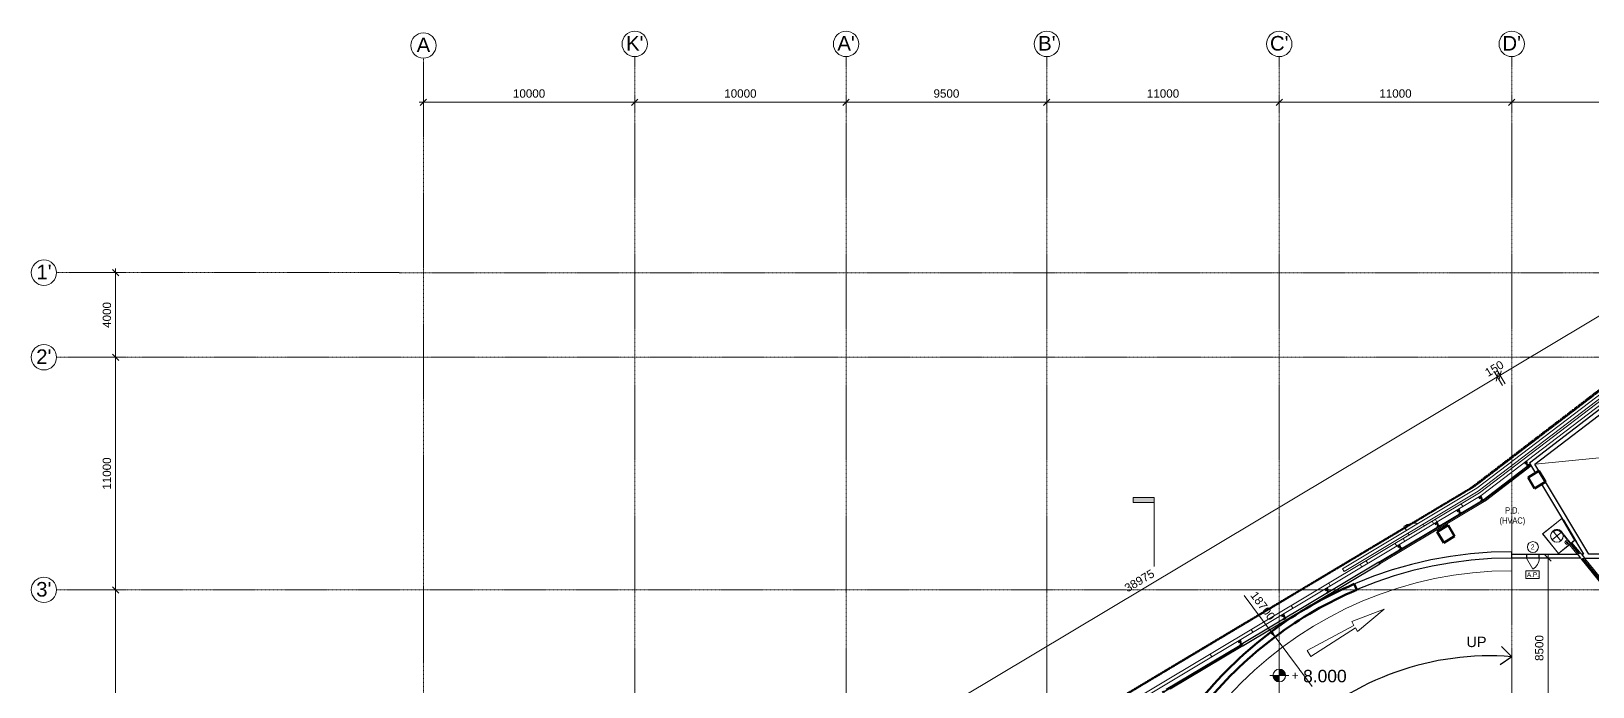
# Model space of a CAD drawing. Header units: millimetres. Extents: x -11708 to 484395, y -10237143 to 211873.
# Drawn here: x -11708 to 62188, y 180874 to 211873 of the extents above; entities that cross this region are included whole.
import ezdxf

# ---------------------------------------------------------------- set-up
doc = ezdxf.new("R2010")
doc.units = ezdxf.units.MM
for name, pattern in [('Double dash', [24.5, 10, -3, 2, -3, 2, -4.5]), ('Double dash_2_', [42.8625, 15.875, -4.7625, 6.35, -4.7625, 6.35, -4.7625]), ('Grid Line', [21, 12, -3, 3, -3]), ('Overhead', [1.8, 1.2, -0.6])]:
    doc.linetypes.add(name, pattern=pattern)
for name, color, linetype, lineweight in [('0-1', 7, 'Continuous', 5), ('0-3', 7, 'Double dash_2_', 50), ('20141121 TRAFFIC MARK LG_dwg-1', 7, 'Continuous', 9), ('A-770-ME_FFE_SA', 91, 'Continuous', 5), ('A-770-MH_FFE_SA', 91, 'Overhead', 5), ('A-ANNO-DIMS', 7, 'Continuous', 9), ('A-ANNO-NOTE', 7, 'Continuous', 5), ('A-DETL', 102, 'Continuous', 5), ('A-DETL-7', 102, 'Continuous', 30), ('A-DOOR', 7, 'Continuous', 5), ('A-DOOR-FRAM', 7, 'Continuous', 5), ('A-FLOR', 7, 'Continuous', 18), ('A-GENM', 7, 'Continuous', 5), ('A-GENM-1', 7, 'Continuous', 18), ('A-GLAZ-CURT', 7, 'Continuous', 5), ('C-PROP-LINE', 7, 'Double dash', 70), ('C-PROP-LINE-1', 7, 'Double dash_2_', 50), ('Dims-M_ANCILLARYBUILDING1-F_dwg-1', 7, 'Continuous', 9), ('G-ANNO-TEXT', 7, 'Continuous', 5), ('I-WALL-3', 7, 'Continuous', 30), ('OAP280_C', 210, 'Continuous', 50), ('OAP280_W', 210, 'Continuous', 50), ('OAP832', 7, 'Continuous', 9), ('Q-SPCQ', 7, 'Continuous', 5), ('S-COLS-3', 7, 'Continuous', 35), ('S-COLS-SYMB', 7, 'Continuous', 40), ('S-GRID-1', 7, 'Grid Line', 5), ('S-GRID-IDEN', 7, 'Continuous', 5)]:
    doc.layers.add(name, color=color, linetype=linetype, lineweight=lineweight)
doc.layers.add('A-WALL-PATT-1', color=7, linetype='Continuous', lineweight=9, true_color=0x009369)
doc.styles.add('Arial', font='arial.ttf', dxfattribs={"height": 491.766467})
doc.styles.add('Arial Narrow_1', font='ARIALN.TTF', dxfattribs={"height": 294.984802})
doc.styles.add('Arial_1', font='arial.ttf', dxfattribs={"height": 393.413174})
doc.styles.add('Arial_12', font='arial.ttf', dxfattribs={"height": 590.11976})
doc.styles.add('Arial_3', font='arial.ttf', dxfattribs={"height": 688.473054})
doc.styles.add('Arial_5', font='arial.ttf', dxfattribs={"height": 1.18024})
doc.styles.add('Arial_7', font='arial.ttf', dxfattribs={"height": 1.967066})
doc.styles.add('Arial_9', font='arial.ttf', dxfattribs={"width": 0.8, "height": 393.413174})

# ---------------------------------------------------------------- blocks, each defined once
blk = doc.blocks.new('Family - ___-1112717-LG_F PLAN')
at = {"layer": 'C-PROP-LINE'}
for p, q in [((75195, 204615), (56424, 190270)), ((56424, 190270), (27494, 172990))]:
    blk.add_line(p, q, dxfattribs=at)
blk = doc.blocks.new('20141121 TRAFFIC MARK LG_dwg-5817370-LG_F PLAN')
at = {"layer": 'OAP832', "flags": 128}
blk.add_lwpolyline([(851345087, 842979550), (851344917, 842979837), (851347127, 842981028), (851347021, 842981207), (851348548, 842981798), (851347297, 842980741), (851347191, 842980920)], close=True, dxfattribs=at)
blk = doc.blocks.new('Grid - 3mm-2917264-LG_F PLAN')
at = {"layer": 'S-GRID-IDEN'}
blk.add_circle((0, 0), 3, dxfattribs=at)
blk = doc.blocks.new('ARC_Fake spot Elevation - FFL-1134181-LG_F PLAN')
at = {"layer": 'A-ANNO-NOTE'}
h = blk.add_hatch(color=256, dxfattribs=at)
edge = h.paths.add_edge_path(flags=0)
edge.add_arc((0, 0), 1.5, 180, 270, ccw=False)
edge.add_line((-1.5, 0), (0, 0))
edge.add_line((0, 0), (0, -1.5))
h = blk.add_hatch(color=256, dxfattribs=at)
edge = h.paths.add_edge_path(flags=0)
edge.add_arc((0, 0), 1.5, 0, 90, ccw=False)
edge.add_line((1.5, 0), (0, 0))
edge.add_line((0, 0), (0, 1.5))
for p, q in [((-2.25, 0), (2.25, 0)), ((0, 0), (-1.5, 0)), ((0, -2.25), (0, 2.25)), ((0, 1.5), (0, 0)), ((0, -1.5), (0, 0)), ((0, 0), (1.5, 0))]:
    blk.add_line(p, q, dxfattribs=at)
blk.add_circle((0, 0), 1.5, dxfattribs=at)
for start, end in [(180, 270), (360, 90)]:
    blk.add_arc((0, 0), 1.5, start, end, dxfattribs=at)
at = {"layer": 'A-ANNO-NOTE', "insert": (2.95, 0.99), "char_height": 1.97, "width": 1.896, "attachment_point": 1, "line_spacing_factor": 0.938532, "style": 'Arial_7', "bg_fill": 3, "box_fill_scale": 1.25, "bg_fill_color": 7, "bg_fill_transparency": 0}
blk.add_mtext('+', dxfattribs=at)
blk = doc.blocks.new('Family - ___-3197506-LG_F PLAN')
at = {"layer": 'C-PROP-LINE-1'}
for p, q in [((75361, 204681), (56581, 190357)), ((56581, 190357), (-9024, 151156))]:
    blk.add_line(p, q, dxfattribs=at)
blk = doc.blocks.new('UC-Universal Column-Column - 162x162x37UC-34290288-LG_F PLAN')
at = {"layer": 'S-COLS-SYMB'}
for p, q in [((-81, 81), (81, 81)), ((0, 81), (0, -81)), ((-81, -81), (81, -81))]:
    blk.add_line(p, q, dxfattribs=at)
blk = doc.blocks.new('UC-Universal Column-Column - 162x162x37UC-35132631-LG_F PLAN')
at = {"layer": 'S-COLS-SYMB'}
for p, q in [((-81, 81), (81, 81)), ((0, 81), (0, -81)), ((-81, -81), (81, -81))]:
    blk.add_line(p, q, dxfattribs=at)
blk = doc.blocks.new('P01V-Louvre - P01V-Louvre-35719201-LG_F PLAN')
at = {"layer": 'A-GENM'}
for p, q in [((1787, 100), (-2121, 100)), ((-2121, 0), (1954, 0))]:
    blk.add_line(p, q, dxfattribs=at)
at = {"layer": 'A-GENM-1'}
for p, q in [((-2121, 100), (-2171, 100)), ((-2171, 100), (-2171, 0)), ((-2171, 0), (-2121, 0)), ((-2121, 0), (-2121, 100)), ((2121, 62), (-2121, 62)), ((-2121, 62), (-2121, 42)), ((-2121, 42), (2121, 42)), ((2171, 100), (2121, 100)), ((2121, 100), (2121, 0)), ((2121, 42), (2121, 62)), ((2121, 0), (2171, 0)), ((2171, 0), (2171, 100))]:
    blk.add_line(p, q, dxfattribs=at)
blk = doc.blocks.new('ARC_DOOR_M45_SINGLE_METAL_WITH_HIGH_LEVEL__LOW_LEVEL_LOUVRE - 900x2100mm-37760454-LG_F PLAN')
at = {"layer": 'A-DOOR'}
for p, q in [((517, -625), (517, -725)), ((517, -875), (517, -1109))]:
    blk.add_line(p, q, dxfattribs=at)
at = {"layer": 'A-DOOR-FRAM'}
for start, end in [(212.22359, 218.9974), (230.74657, 270)]:
    blk.add_arc((517, -75), 1034, start, end, dxfattribs=at)
blk = doc.blocks.new('Family - ___-2785461-LG_F PLAN')
at = {"layer": 'C-PROP-LINE'}
for p, q in [((75361, 204681), (56581, 190357)), ((56581, 190357), (-9024, 151156))]:
    blk.add_line(p, q, dxfattribs=at)
blk = doc.blocks.new('Family - ___-36030423-LG_F PLAN')
at = {"layer": 'C-PROP-LINE'}
for p, q in [((75361, 204681), (56581, 190357)), ((56581, 190357), (-9024, 151156))]:
    blk.add_line(p, q, dxfattribs=at)
blk = doc.blocks.new('Section - M_Section Tail - Filled-17576198-0510')
at = {"layer": 'Dims-M_ANCILLARYBUILDING1-F_dwg-1'}
blk.add_hatch(color=256, dxfattribs=at).paths.add_polyline_path([(0, 5), (0, 0), (-1.2, 0), (-1.2, 5)], flags=0)
for p, q in [((0, 5), (-1.2, 5)), ((-1.2, 5), (-1.2, 0)), ((0, 0), (0, 5)), ((-1.2, 0), (0, 0))]:
    blk.add_line(p, q, dxfattribs=at)
blk = doc.blocks.new('A$C2C6E4749')
at = {"layer": 'Dims-M_ANCILLARYBUILDING1-F_dwg-1'}
blk.add_line((-5915, 12101), (-5915, 15132), dxfattribs=at)
at = {"layer": 'Dims-M_ANCILLARYBUILDING1-F_dwg-1', "extrusion": (0, 0, -1), "xscale": 199.9999999999998, "yscale": 199.9999999999998, "zscale": 199.9999999999998, "rotation": 270}
blk.add_blockref('Section - M_Section Tail - Filled-17576198-0510', (5915, 15132), dxfattribs=at)
blk = doc.blocks.new('Dims-LG-FPLAN_dwg__Oblique-5772954-LG_F PLAN')
at = {"layer": 'A-ANNO-DIMS'}
blk.add_line((-0.5, -0.5), (0.5, 0.5), dxfattribs=at)
blk = doc.blocks.new('ARC_FS_FIRE SHUTTER LATERAL SINGLE  - ARC_FS_FIRE SHUTTER LATERAL SINGLE -45422863-TRANSFORMER LG_F BASEMENT')
at = {"layer": 'A-770-ME_FFE_SA'}
for p, q in [((-10050, 95), (-10050, -750)), ((-10050, -750), (-10050, 95)), ((-10040, -740), (-10040, 95)), ((-9550, 25), (-9550, -575)), ((-9010, -200), (-9010, 0)), ((-8860, 95), (-8860, -740)), ((-8850, 150), (-8850, 95)), ((-8850, -750), (-8850, 95)), ((-8850, 95), (-8850, 75)), ((-8850, 75), (-8850, -75)), ((-8850, -75), (-8850, 75)), ((-8167, 75), (-8850, 75)), ((-8850, 75), (-8167, 75)), ((-8850, 75), (-8850, 20)), ((-8211, 20), (-8850, 20)), ((-8850, 20), (-8850, -20)), ((-8850, -20), (-8850, 20)), ((-8850, 20), (-8211, 20)), ((-8850, 20), (-8850, -20)), ((50, 20), (-7933, 20)), ((-7933, 20), (25, 20)), ((120, 75), (-7888, 75)), ((-7888, 75), (120, 75)), ((10, 45), (0, 45)), ((0, 45), (0, 34)), ((0, 34), (0, 45)), ((0, 45), (10, 45)), ((0, 34), (50, 29)), ((34, 30), (0, 34)), ((1, 35), (1, 44)), ((1, 44), (10, 44)), ((10, 44), (1, 44)), ((1, 44), (1, 35)), ((50, 30), (1, 35)), ((1, 35), (35, 32)), ((10, 44), (10, 45)), ((10, 45), (10, 44)), ((120, 30), (50, 30)), ((50, 29), (119, 29)), ((50, -20), (50, 20)), ((119, 29), (119, -29)), ((120, 75), (120, -75)), ((120, -75), (120, 75)), ((120, -30), (120, 30)), ((-9250, -275), (-9850, -275)), ((-8910, -100), (-9110, -100)), ((-8850, -20), (-8244, -20)), ((-8244, -20), (-8850, -20)), ((-8850, -20), (-8850, -75)), ((-8850, -75), (-8288, -75)), ((-8850, -75), (-8288, -75)), ((-8850, -75), (-8850, -750)), ((-8010, -75), (120, -75)), ((-8010, -75), (120, -75)), ((-7965, -20), (50, -20)), ((-7, -20), (-7965, -20)), ((50, -29), (0, -34)), ((0, -34), (0, -45)), ((0, -45), (10, -45)), ((1, -35), (50, -30)), ((1, -44), (1, -35)), ((10, -44), (1, -44)), ((10, -45), (10, -44)), ((119, -29), (50, -29)), ((50, -30), (120, -30)), ((-10050, -750), (-8850, -750)), ((-8850, -750), (-10050, -750)), ((-8860, -740), (-10040, -740))]:
    blk.add_line(p, q, dxfattribs=at)
for centre, radius in [((-9550, -275), 300), ((-9010, -100), 100)]:
    blk.add_circle(centre, radius, dxfattribs=at)
at = {"layer": 'A-770-MH_FFE_SA'}
for p, q in [((-8850, 20), (-9550, 20)), ((-8850, -20), (-8850, 20)), ((-8850, 20), (-8211, 20)), ((-7933, 20), (50, 20)), ((50, -20), (50, 20)), ((-9805, -275), (-9845, -275)), ((-8850, -20), (-9550, -20)), ((-8244, -20), (-8850, -20)), ((50, -20), (-7965, -20))]:
    blk.add_line(p, q, dxfattribs=at)
for radius in [295, 255]:
    blk.add_arc((-9550, -275), radius, 90, 180, dxfattribs=at)
blk = doc.blocks.new('ARC_ANN_FIRE-RATING_two_ - none-909955-B1_F PLAN _2 OF 2_')
at = {"layer": 'A-ANNO-NOTE'}
blk.add_circle((0, 0), 1.3, dxfattribs=at)
at = {"layer": 'A-ANNO-NOTE', "insert": (-0.05, 0.62), "char_height": 1.18, "width": 1.0944, "attachment_point": 2, "line_spacing_factor": 0.938532, "style": 'Arial_9'}
blk.add_mtext('2', dxfattribs=at)
blk = doc.blocks.new('ARC_ANN_ACCESS PANEL - AP-910189-B1_F PLAN _2 OF 2_')
at = {"layer": 'A-ANNO-NOTE'}
for p, q in [((-1.59, -0.92), (-1.59, 0.95)), ((-1.59, 0.95), (1.61, 0.95)), ((1.61, -0.92), (1.61, 0.95)), ((1.61, -0.92), (-1.59, -0.92))]:
    blk.add_line(p, q, dxfattribs=at)
at = {"layer": 'A-ANNO-NOTE', "insert": (0.12, 0.57), "char_height": 1.082, "width": 3.4055, "attachment_point": 2, "line_spacing_factor": 0.938532, "style": 'Arial_5'}
blk.add_mtext('A.P.', dxfattribs=at)

msp = doc.modelspace()

# ---------------------------------------------------------------- hatches: boundary and pattern name
at = {"layer": 'A-ANNO-DIMS'}
msp.add_hatch(color=256, dxfattribs=at).paths.add_polyline_path([(47152.9, 183232.2), (47013.3, 183502.4), (46933.2, 183442.6)], flags=0)

# ---------------------------------------------------------------- linework, layer by layer
at = {"layer": '0-1'}
for p, q in [((59821.9, 188099.2), (60719.2, 188825.8)), ((60737.6, 188853.6), (60464.3, 188632.3)), ((60719.2, 188825.8), (61330.7, 187802.6)), ((61330.7, 187802.6), (60564.5, 187182.2)), ((61219.5, 187699.7), (61359.4, 187813))]:
    msp.add_line(p, q, dxfattribs=at)
at = {"layer": 'A-ANNO-DIMS'}
for p, q in [((6651.4, 208513), (117051.5, 208513)), ((6851.4, 208032), (6851.4, 208813)), ((36351.4, 208032), (36351.4, 208813)), ((36351.5, 208032), (36351.5, 208813)), ((-7232.3, 200456.2), (-8013.3, 200456.2)), ((-7713.3, 132806.2), (-7713.3, 200656.2)), ((60071.1, 178255.9), (60071.1, 187156.1)), ((45690.4, 185188.1), (46973.2, 183472.5)), ((47013.3, 183502.4), (46933.2, 183442.6)), ((46933.2, 183442.6), (47152.9, 183232.2)), ((47152.9, 183232.2), (47013.3, 183502.4))]:
    msp.add_line(p, q, dxfattribs=at)
at = {"layer": 'A-ANNO-DIMS', "flags": 128}
for points in [[(16851.5, 208813), (16851.5, 208032)], [(26851.5, 208813), (26851.5, 208032)], [(47351.4, 208813), (47351.4, 208032)], [(58351.4, 208032), (58351.4, 208813)], [(-8013.3, 196456.2), (-7232.3, 196456.2)], [(58049.7, 195191.8), (57649.1, 195862.1)], [(57921, 195114.8), (57520.4, 195785.2)], [(-8013.3, 185456.2), (-7232.3, 185456.2)]]:
    msp.add_lwpolyline(points, dxfattribs=at)
at = {"layer": 'A-DETL'}
for p, q in [((58351.3, 183821.6), (58351.4, 186956.1)), ((58351.3, 178455.9), (58351.3, 181819.1))]:
    msp.add_line(p, q, dxfattribs=at)
msp.add_arc((58350.4, 168256.2), 18100, 90, 180, dxfattribs=at)
at = {"layer": 'A-DETL-7'}
for q in [(57870.5, 182774.3), (57810.7, 181914.9)]:
    msp.add_line((58351.3, 182293.5), q, dxfattribs=at)
msp.add_arc((57311, 169115.7), 13218.8, 85.486008, 182.017647, dxfattribs=at)
at = {"layer": 'A-GLAZ-CURT'}
for p, q in [((75042.8, 204231.2), (56704.5, 190262.3)), ((56765.7, 190120.3), (75068.9, 204081.2)), ((56832.6, 190040.3), (75104.2, 203981.2)), ((75154.9, 203831.2), (56908.6, 189910.9)), ((59454.4, 191400.4), (74016.6, 192852.8)), ((57049.8, 189751.9), (59214.1, 191403.3)), ((57080.1, 189712.1), (59239.9, 191360.1)), ((57110.5, 189672.4), (59265.7, 191316.9)), ((56704.5, 190262.3), (50348.3, 186457.9)), ((50425.3, 186329.2), (56765.7, 190120.3)), ((52060, 186769.2), (56996.9, 189720)), ((52085.6, 186726.3), (57022.6, 189677.1)), ((52111.2, 186683.4), (57048.2, 189634.2)), ((56038.2, 189390.9), (55961.3, 189519.6)), ((54664.7, 188570.2), (54587.8, 188699)), ((54739, 188789.3), (54815.9, 188660.5)), ((54815.9, 188660.5), (54739, 188789.3)), ((53214.3, 187878.3), (53291.2, 187749.5)), ((53291.2, 187749.5), (53214.3, 187878.3)), ((52912.4, 187523.2), (52835.5, 187651.9)), ((50348.3, 186457.9), (50425.3, 186329.2)), ((51185.1, 186665.8), (51262, 186537)), ((51462, 186831.3), (51538.9, 186702.5)), ((49691.4, 185773.3), (49768.3, 185644.5)), ((47917.8, 184713.6), (47994.8, 184584.8)), ((47999.9, 184587.9), (47923, 184716.7)), ((46094.2, 183449.2), (46017.3, 183578)), ((44077.2, 182418.8), (44154.2, 182290))]:
    msp.add_line(p, q, dxfattribs=at)
msp.add_lwpolyline([(59050.4, 186956.2), (59350.4, 186436.6, 0.2679492), (59650.4, 186956.2, 7855.279183)], format="xyb", dxfattribs=at)
at = {"layer": 'I-WALL-3'}
for p, q in [((63252.5, 194552.5), (59185.8, 191450.6)), ((59449.1, 191399.9), (63373.8, 194393.5)), ((59185.8, 191450.6), (59469.8, 190975.3)), ((59641.1, 191078.6), (59449.1, 191399.9)), ((59847.3, 190734.9), (59949.9, 190563.2)), ((61763.8, 187136.2), (59777.2, 190460.9)), ((61996.8, 187136.2), (59948.9, 190563.5)), ((58351.4, 186956.1), (58351.4, 187255.9)), ((58351.4, 187136.2), (61457.5, 187136.2)), ((59650.4, 186956.2), (58351.4, 186956.1)), ((59050.4, 187136.2), (59050.4, 186956.2)), ((61763.8, 187136.2), (61650.5, 187136.2)), ((61650.5, 187136.2), (61796.2, 186956.2)), ((61796.2, 186956.2), (64439.5, 186956.2)), ((64448.3, 187136.2), (61996.8, 187136.2)), ((52060, 186769.2), (45547, 182877.6)), ((45598.3, 182791.7), (52111.2, 186683.3)), ((52111.2, 186683.3), (52060, 186769.2)), ((45547, 182877.6), (45538, 182872.2)), ((45538, 182872.2), (45589.3, 182786.4)), ((45589.3, 182786.4), (45598.3, 182791.7))]:
    msp.add_line(p, q, dxfattribs=at)
msp.add_lwpolyline([(56996.9, 189720), (57049.8, 189751.9), (57110.5, 189672.4), (57048.2, 189634.1)], close=True, dxfattribs=at)
msp.add_lwpolyline([(61457.5, 187136.2), (61603.2, 186956.2), (59650.4, 186956.2), (59650.4, 187136.2)], dxfattribs=at)
msp.add_arc((58351.4, 168256), 18700.1, 90, 180, dxfattribs=at)
at = {"layer": 'OAP280_C'}
for p, q in [((59642, 191078.2), (59127, 190770.4)), ((59127, 190770.4), (59434.7, 190255.4)), ((59949.8, 190563.1), (59642, 191078.2)), ((59434.7, 190255.4), (59949.8, 190563.1)), ((55343.6, 188509.8), (54828.6, 188202.1)), ((55651.4, 187994.8), (55343.6, 188509.8)), ((54828.6, 188202.1), (55136.3, 187687)), ((55136.3, 187687), (55651.4, 187994.8))]:
    msp.add_line(p, q, dxfattribs=at)
at = {"layer": 'OAP280_W'}
msp.add_line((51020.2, 185460), (50902.6, 185736), dxfattribs=at)
at = {"layer": 'Q-SPCQ'}
for p, q in [((61414.2, 187721.3), (60808.9, 188734.2)), ((60812.4, 188747.9), (61427.9, 187717.8))]:
    msp.add_line(p, q, dxfattribs=at)
at = {"layer": 'S-COLS-3'}
for p, q in [((59642.1, 191078.3), (59127, 190770.5)), ((59127, 190770.5), (59434.8, 190255.4)), ((59949.9, 190563.2), (59642.1, 191078.3)), ((59434.8, 190255.4), (59880.4, 190521.7)), ((55343.7, 188509.9), (54828.6, 188202.1)), ((55651.5, 187994.8), (55343.7, 188509.9)), ((54828.6, 188202.1), (55136.4, 187687.1)), ((55136.4, 187687.1), (55651.5, 187994.8))]:
    msp.add_line(p, q, dxfattribs=at)
at = {"layer": 'S-GRID-1'}
for p, q in [((16851.5, 210672.6), (16851.1, 140117.7)), ((26851.5, 210672.6), (26851.1, 140117.7)), ((36354.3, 210672.6), (36353.9, 140117.7)), ((47351.5, 210672.6), (47351.1, 140117.7)), ((58351.5, 210672.6), (58351.1, 140117.7)), ((6851.5, 210596.3), (6851, 124617)), ((128177.6, 200455.5), (-10507.9, 200456.2)), ((-10507.9, 196456.2), (128177.6, 196455.5)), ((-10508, 185456.2), (128177.5, 185455.5))]:
    msp.add_line(p, q, dxfattribs=at)

# ---------------------------------------------------------------- block references
for p, xscale, yscale, zscale, rotation in [((6851.4, 208513), 300, 300, 300, 180), ((16851.5, 208513), 300, 300, 300, 180), ((26851.5, 208513), 300, 300, 300, 180), ((36351.4, 208513), 300, 300, 300, 180), ((47351.4, 208513), 300, 300, 300, 180), ((58351.4, 208513), 300, 300, 300, 180), ((-7713.3, 200456.2), 300, 300, 300, 90), ((-7713.3, 196456.2), 300, 300, 300, 90), ((-7713.3, 196456.2), 300, 300, 300, 270), ((57674.3, 195527.7), 300, 300, 300, 30.85918375544149), ((57803, 195604.6), 299.9999999999998, 299.9999999999998, 299.9999999999998, 210.8591837554415), ((60071.1, 186956.1), 300, 300, 300, 90), ((-7713.3, 185456.2), 300, 300, 300, 90), ((-7713.3, 185456.2), 300, 300, 300, 270)]:
    msp.add_blockref('Dims-LG-FPLAN_dwg__Oblique-5772954-LG_F PLAN', p, dxfattribs=dict(xscale=xscale, yscale=yscale, zscale=zscale, rotation=rotation))
at = {"xscale": 300, "yscale": 300, "zscale": 300}
for p in [(16851.5, 208513), (26851.5, 208513), (36351.5, 208513), (47351.4, 208513), (58351.4, 208513)]:
    msp.add_blockref('Dims-LG-FPLAN_dwg__Oblique-5772954-LG_F PLAN', p, dxfattribs=at)
at = {"layer": '0-1'}
for name, p, rotation in [('UC-Universal Column-Column - 162x162x37UC-34290288-LG_F PLAN', (59082.8, 191405), 37.34429944730364), ('UC-Universal Column-Column - 162x162x37UC-34290288-LG_F PLAN', (55873.5, 189142.1), 30.85885419845293), ('UC-Universal Column-Column - 162x162x37UC-34290288-LG_F PLAN', (56912.5, 189763.9), 30.85885419845293), ('ARC_DOOR_M45_SINGLE_METAL_WITH_HIGH_LEVEL__LOW_LEVEL_LOUVRE - 900x2100mm-37760454-LG_F PLAN', (54258.8, 187774.6), 210.846661488072), ('UC-Universal Column-Column - 162x162x37UC-34290288-LG_F PLAN', (54843.4, 188526.6), 30.85885419845293), ('UC-Universal Column-Column - 162x162x37UC-34290288-LG_F PLAN', (53068.5, 187466.2), 30.85870000000474), ('UC-Universal Column-Column - 162x162x37UC-34290288-LG_F PLAN', (49635, 185414.6), 30.85888317200792), ('UC-Universal Column-Column - 162x162x37UC-35132631-LG_F PLAN', (47574.7, 184183.7), 30.85897166989994), ('P01V-Louvre - P01V-Louvre-35719201-LG_F PLAN', (43674, 181758.5), 210.8589716699162), ('UC-Universal Column-Column - 162x162x37UC-35132631-LG_F PLAN', (45514.5, 182952.6), 30.85897166989994)]:
    msp.add_blockref(name, p, dxfattribs=dict(at, rotation=rotation))
at = {"layer": '20141121 TRAFFIC MARK LG_dwg-1'}
msp.add_blockref('20141121 TRAFFIC MARK LG_dwg-5817370-LG_F PLAN', (-851296239, -842797251.9), dxfattribs=at)
at = {"layer": 'A-770-ME_FFE_SA', "rotation": 308.9999999999998}
msp.add_blockref('ARC_FS_FIRE SHUTTER LATERAL SINGLE  - ARC_FS_FIRE SHUTTER LATERAL SINGLE -45422863-TRANSFORMER LG_F BASEMENT', (66715.4, 180762.4), dxfattribs=at)
at = {"layer": 'A-ANNO-NOTE', "xscale": 200, "yscale": 200, "zscale": 200}
for name, p in [('ARC_ANN_FIRE-RATING_two_ - none-909955-B1_F PLAN _2 OF 2_', (59353, 187478.9)), ('ARC_ANN_ACCESS PANEL - AP-910189-B1_F PLAN _2 OF 2_', (59333.8, 186170))]:
    msp.add_blockref(name, p, dxfattribs=at)
at = {"layer": 'C-PROP-LINE'}
msp.add_blockref('Family - ___-1112717-LG_F PLAN', (0, 0), dxfattribs=at)
at = {"layer": 'S-GRID-IDEN'}
for p, xscale, yscale, zscale, rotation in [((6851.5, 211196.3), 199.9999999999999, 199.9999999999999, 199.9999999999999, 179.9996999996851), ((16851.5, 211272.6), 199.9999999999999, 199.9999999999999, 199.9999999999999, 179.9996999996851), ((26851.5, 211272.6), 199.9999999999999, 199.9999999999999, 199.9999999999999, 179.9996999996851), ((36354.3, 211272.6), 199.9999999999999, 199.9999999999999, 199.9999999999999, 179.9996999996851), ((47351.5, 211272.6), 199.9999999999999, 199.9999999999999, 199.9999999999999, 179.9996999996851), ((58351.5, 211272.6), 199.9999999999999, 199.9999999999999, 199.9999999999999, 179.9996999996851), ((-11107.9, 200456.2), 199.9999999999998, 199.9999999999998, 199.9999999999998, 89.99969999999958), ((-11107.9, 196456.2), 199.9999999999998, 199.9999999999998, 199.9999999999998, 269.9996999999992), ((-11108, 185456.2), 199.9999999999998, 199.9999999999998, 199.9999999999998, 269.9996999999992)]:
    msp.add_blockref('Grid - 3mm-2917264-LG_F PLAN', p, dxfattribs=dict(at, xscale=xscale, yscale=yscale, zscale=zscale, rotation=rotation))

# ---------------------------------------------------------------- texts
at = {"layer": 'A-ANNO-DIMS', "char_height": 393.41, "attachment_point": 2, "line_spacing_factor": 0.938532, "style": 'Arial_1'}
for s, insert, width in [('10000', (11851.4, 209125.7), 1824), ('10000', (21851.5, 209125.7), 1824), ('9500', (31601.5, 209125.7), 1459.2), ('11000', (41851.4, 209125.7), 1824), ('11000', (52851.4, 209125.7), 1824)]:
    msp.add_mtext(s, dxfattribs=dict(at, insert=insert, width=width))
for s, insert, width, rotation in [('4000', (-8326, 198456.2), 1459.2, 90), ('150', (57424.3, 196092.1), 1094.4, 30.859184), ('11000', (-8326, 190956.2), 1824, 90), ('38975', (40631.9, 186058.5), 1824, 30.859184), ('18700', (46732.7, 184817.4), 1824, 306.787258), ('8500', (59458.3, 182706), 1459.2, 90)]:
    msp.add_mtext(s, dxfattribs=dict(at, insert=insert, width=width, rotation=rotation))
at = {"layer": 'G-ANNO-TEXT', "insert": (57780.1, 189360.5), "char_height": 294.985, "width": 1123.2, "attachment_point": 1, "line_spacing_factor": 0.968573, "style": 'Arial Narrow_1'}
msp.add_mtext('\\pi260.48;P.D.\\P\\pi0.30388;(HVAC)', dxfattribs=at)
at = {"layer": 'S-GRID-IDEN', "attachment_point": 2, "line_spacing_factor": 0.938532, "style": 'Arial_3'}
for s, insert, char_height, width in [('A', (6851.7, 211572.2), 688.5, 764.362), ("K'", (16851.7, 211648.5), 688.47, 982.752), ("A'", (26851.7, 211648.5), 688.47, 982.752), ("B'", (36354.5, 211648.5), 688.47, 982.752), ("C'", (47351.7, 211648.5), 688.47, 1041.549), ("D'", (58351.7, 211648.5), 688.47, 1041.549), ("1'", (-11102.8, 200826.8), 688.47, 856.758), ("2'", (-11113.1, 196827.3), 688.47, 856.758), ("3'", (-11113.2, 185827.3), 688.47, 856.758)]:
    msp.add_mtext(s, dxfattribs=dict(at, insert=insert, char_height=char_height, width=width))

# ---------------------------------------------------------------- next in the draw order: block references
at = {"layer": 'A-ANNO-NOTE', "xscale": 200, "yscale": 200, "zscale": 200}
msp.add_blockref('ARC_Fake spot Elevation - FFL-1134181-LG_F PLAN', (47351.3, 181406.5), dxfattribs=at)

# ---------------------------------------------------------------- next in the draw order: texts
at = {"layer": 'G-ANNO-TEXT', "insert": (56209.3, 183241.6), "char_height": 491.77, "width": 1134, "attachment_point": 1, "line_spacing_factor": 0.938532, "style": 'Arial', "bg_fill": 3, "box_fill_scale": 1.25, "bg_fill_color": 7, "bg_fill_transparency": 0}
msp.add_mtext('UP', dxfattribs=at)

# ---------------------------------------------------------------- next in the draw order: linework, layer by layer
at = {"layer": 'A-ANNO-DIMS'}
for p, q in [((-3461.8, 158997.6), (75103.4, 205941.9)), ((48912.7, 180878.7), (47152.9, 183232.2))]:
    msp.add_line(p, q, dxfattribs=at)
at = {"layer": 'A-FLOR'}
msp.add_line((56908.6, 189910.9), (36101.3, 177478.3), dxfattribs=at)
at = {"layer": 'A-GLAZ-CURT'}
msp.add_line((56832.6, 190040.3), (8778.5, 161327.3), dxfattribs=at)
at = {"layer": 'I-WALL-3'}
msp.add_arc((58351.3, 168255.9), 19000, 89.9997, 179.999676, dxfattribs=at)
at = {"layer": 'OAP280_W'}
for radius in [19000, 18700]:
    msp.add_arc((58351.3, 168256.9), radius, 113.081208, 140.483188, dxfattribs=at)

# ---------------------------------------------------------------- next in the draw order: block references
at = {"layer": '0-1', "rotation": 359.9997000009001}
for name in ['Family - ___-2785461-LG_F PLAN', 'Family - ___-36030423-LG_F PLAN']:
    msp.add_blockref(name, (0, 0), dxfattribs=at)
at = {"layer": '0-3', "rotation": 359.9997000009001}
msp.add_blockref('Family - ___-3197506-LG_F PLAN', (0, 0), dxfattribs=at)
at = {"layer": 'A-WALL-PATT-1'}
msp.add_blockref('A$C2C6E4749', (47351.3, 174455.9), dxfattribs=at)

# ---------------------------------------------------------------- next in the draw order: texts
at = {"layer": 'G-ANNO-TEXT', "insert": (48479.3, 181674.3), "char_height": 590.12, "width": 2462.4, "attachment_point": 1, "line_spacing_factor": 0.938532, "style": 'Arial_12'}
msp.add_mtext('8.000', dxfattribs=at)

doc.saveas('drawing.dxf')
